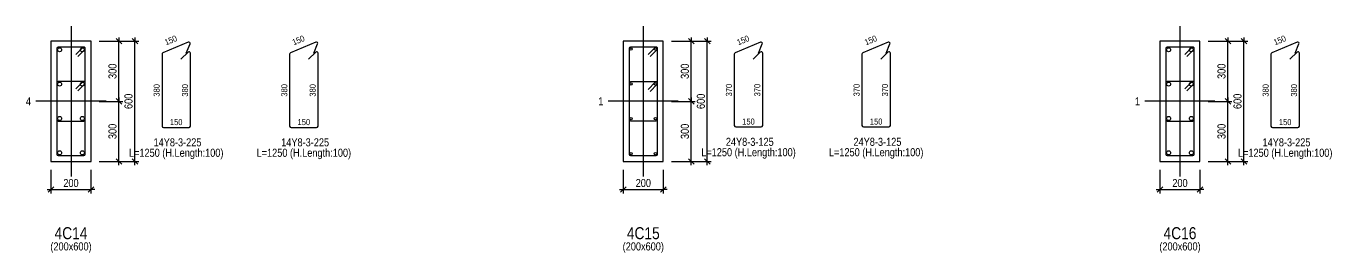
# Model space of a CAD drawing. Extents: x 0 to 206258, y -403073 to 0.
# Drawn here: x 14106 to 30428, y -155774 to -152946 of the extents above; entities that cross this region are included whole.
import ezdxf
from ezdxf.enums import TextEntityAlignment as Align
from ezdxf.lldxf.tags import DXFTag

# ---------------------------------------------------------------- set-up
doc = ezdxf.new("R2010")
doc.units = 0
doc.header["$LTSCALE"] = 1000
for name, color, linetype in [('Axis Line(Dir 1)', 8, 'CENTER2'), ('Axis Line(Dir 2)', 150, 'CENTER2'), ('Column Line(D)', 1, 'Continuous'), ('Dimension Line', 5, 'Continuous'), ('Dimension Text', 5, 'Continuous'), ('Link Line', 3, 'Continuous'), ('Rebar Length Text', 8, 'Continuous'), ('Rebar Line', 7, 'Continuous')]:
    doc.layers.add(name, color=color, linetype=linetype)
for name, color, linetype, true_color in [('Column Label(D)', 12, 'Continuous', 0xbd0000), ('Column Size Label (D)', 94, 'Continuous', 0x008100), ('Link Label', 94, 'Continuous', 0x008100), ('Link Length Text', 94, 'Continuous', 0x008100)]:
    doc.layers.add(name, color=color, linetype=linetype, true_color=true_color)
doc.styles.add('Column Label(D)', font='ARIALN.TTF', dxfattribs={"height": 150})
doc.styles.add('Column Size Label (D)', font='ARIALN.TTF', dxfattribs={"height": 100})
doc.styles.add('Dimension Text', font='ARIALN.TTF', dxfattribs={"height": 100})
doc.styles.add('Link Label', font='ARIALN.TTF', dxfattribs={"height": 100})
doc.styles.add('Link Length Text', font='ARIALN.TTF', dxfattribs={"height": 100})
doc.styles.add('Rebar Length Text', font='ARIALN.TTF', dxfattribs={"height": 75})
tags = doc.linetypes.add('CENTER2', pattern=[1.125, 0.75, -0.125, 0.125, -0.125]).pattern_tags.tags
tags[10:11] = [DXFTag(74, 4), DXFTag(75, 0), DXFTag(340, '0'), DXFTag(46, 0.0), DXFTag(50, 0.0), DXFTag(44, 0.0), DXFTag(45, 0.0)]
tags[8:9] = [DXFTag(74, 4), DXFTag(75, 0), DXFTag(340, '0'), DXFTag(46, 0.0), DXFTag(50, 0.0), DXFTag(44, 0.0), DXFTag(45, 0.0)]
tags[6:7] = [DXFTag(74, 4), DXFTag(75, 0), DXFTag(340, '0'), DXFTag(46, 0.0), DXFTag(50, 0.0), DXFTag(44, 0.0), DXFTag(45, 0.0)]
tags[4:5] = [DXFTag(74, 4), DXFTag(75, 0), DXFTag(340, '0'), DXFTag(46, 0.0), DXFTag(50, 0.0), DXFTag(44, 0.0), DXFTag(45, 0.0)]
doc.dimstyles.new('COLUMNELV', dxfattribs={"dimtxt": 100, "dimasz": 30, "dimexe": 48.3, "dimexo": 103.5, "dimgap": 30, "dimtad": 1, "dimtoh": 1, "dimdec": 1, "dimlfac": 0.4, "dimdsep": 46, "dimtxsty": 'Dimension Text', "dimblk": 'PCDIM_TICK', "dimcen": 0.09, "dimclrd": 5, "dimclre": 5, "dimclrt": 5, "dimadec": 1, "dimazin": 0, "dimtp": 1, "dimtm": 1, "dimtfac": 1, "dimtdec": 4, "dimtofl": 0, "dimtmove": 0, "dimatfit": 3, "dimfxl": 1, "dimtolj": 1, "dimtzin": 0, "dimarcsym": 0})

# ---------------------------------------------------------------- blocks, each defined once
blk = doc.blocks.new('PCDIM_TICK')
at = {"layer": 'Dimension Line', "color": 0, "transparency": 33554687}
for p, q in [((1.15, 1.15), (-1.15, -1.15)), ((1.61, 0), (0, 0))]:
    blk.add_line(p, q, dxfattribs=at)
blk = doc.blocks.new('*U2427')
at = {"layer": 'Dimension Line', "color": 5, "true_color": 0x0000ff, "transparency": 16777216}
for p, q in [((14417, -154737), (14417, -155032)), ((14917, -154737), (14917, -155032)), ((14417, -154984), (14917, -154984))]:
    blk.add_line(p, q, dxfattribs=at)
at = {"layer": 'Dimension Line', "color": 5, "true_color": 0x0000ff, "transparency": 16777216, "xscale": 30, "yscale": 30, "rotation": 180.0000000000004}
blk.add_blockref('PCDIM_TICK', (14417, -154984), dxfattribs=at)
at = {"layer": 'Dimension Line', "color": 5, "true_color": 0x0000ff, "transparency": 16777216, "xscale": 30, "yscale": 30}
blk.add_blockref('PCDIM_TICK', (14917, -154984), dxfattribs=at)
at = {"layer": 'Dimension Line', "color": 5, "true_color": 0x0000ff, "transparency": 16777216, "insert": (14667, -154954), "char_height": 100, "width": 182.77, "attachment_point": 8, "style": 'Dimension Text'}
blk.add_mtext('200', dxfattribs=at)
blk = doc.blocks.new('*U2428')
at = {"layer": 'Dimension Line', "color": 5, "true_color": 0x0000ff, "transparency": 16777216}
for p, q in [((15021, -153884), (15316, -153884)), ((15267, -154634), (15267, -153884)), ((15021, -154634), (15316, -154634))]:
    blk.add_line(p, q, dxfattribs=at)
at = {"layer": 'Dimension Line', "color": 5, "true_color": 0x0000ff, "transparency": 16777216, "xscale": 30, "yscale": 30}
for p, rotation in [((15267, -153884), 89.99999999999447), ((15267, -154634), 269.9999999999834)]:
    blk.add_blockref('PCDIM_TICK', p, dxfattribs=dict(at, rotation=rotation))
at = {"layer": 'Dimension Line', "color": 5, "true_color": 0x0000ff, "transparency": 16777216, "insert": (15237, -154259), "char_height": 100, "width": 181.5, "attachment_point": 8, "rotation": 90, "style": 'Dimension Text'}
blk.add_mtext('300', dxfattribs=at)
blk = doc.blocks.new('*U2429')
at = {"layer": 'Dimension Line', "color": 5, "true_color": 0x0000ff, "transparency": 16777216}
for p, q in [((15021, -153134), (15316, -153134)), ((15267, -153884), (15267, -153134)), ((15021, -153884), (15316, -153884))]:
    blk.add_line(p, q, dxfattribs=at)
at = {"layer": 'Dimension Line', "color": 5, "true_color": 0x0000ff, "transparency": 16777216, "xscale": 30, "yscale": 30}
for p, rotation in [((15267, -153134), 89.99999999999447), ((15267, -153884), 269.9999999999834)]:
    blk.add_blockref('PCDIM_TICK', p, dxfattribs=dict(at, rotation=rotation))
at = {"layer": 'Dimension Line', "color": 5, "true_color": 0x0000ff, "transparency": 16777216, "insert": (15237, -153509), "char_height": 100, "width": 181.5, "attachment_point": 8, "rotation": 90, "style": 'Dimension Text'}
blk.add_mtext('300', dxfattribs=at)
blk = doc.blocks.new('*U2430')
at = {"layer": 'Dimension Line', "color": 5, "true_color": 0x0000ff, "transparency": 16777216}
for p, q in [((15021, -153134), (15516, -153134)), ((15467, -154634), (15467, -153134)), ((15021, -154634), (15516, -154634))]:
    blk.add_line(p, q, dxfattribs=at)
at = {"layer": 'Dimension Line', "color": 5, "true_color": 0x0000ff, "transparency": 16777216, "xscale": 30, "yscale": 30}
for p, rotation in [((15467, -153134), 89.99999999999447), ((15467, -154634), 269.9999999999834)]:
    blk.add_blockref('PCDIM_TICK', p, dxfattribs=dict(at, rotation=rotation))
at = {"layer": 'Dimension Line', "color": 5, "true_color": 0x0000ff, "transparency": 16777216, "insert": (15437, -153884), "char_height": 100, "width": 181.97, "attachment_point": 8, "rotation": 90, "style": 'Dimension Text'}
blk.add_mtext('600', dxfattribs=at)
blk = doc.blocks.new('*U2434')
at = {"layer": 'Dimension Line', "color": 5, "true_color": 0x0000ff, "transparency": 16777216}
for p, q in [((21571, -154737), (21571, -155032)), ((22071, -154737), (22071, -155032)), ((21571, -154984), (22071, -154984))]:
    blk.add_line(p, q, dxfattribs=at)
at = {"layer": 'Dimension Line', "color": 5, "true_color": 0x0000ff, "transparency": 16777216, "xscale": 30, "yscale": 30, "rotation": 180.0000000000004}
blk.add_blockref('PCDIM_TICK', (21571, -154984), dxfattribs=at)
at = {"layer": 'Dimension Line', "color": 5, "true_color": 0x0000ff, "transparency": 16777216, "xscale": 30, "yscale": 30}
blk.add_blockref('PCDIM_TICK', (22071, -154984), dxfattribs=at)
at = {"layer": 'Dimension Line', "color": 5, "true_color": 0x0000ff, "transparency": 16777216, "insert": (21821, -154954), "char_height": 100, "width": 182.77, "attachment_point": 8, "style": 'Dimension Text'}
blk.add_mtext('200', dxfattribs=at)
blk = doc.blocks.new('*U2435')
at = {"layer": 'Dimension Line', "color": 5, "true_color": 0x0000ff, "transparency": 16777216}
for p, q in [((22174, -153884), (22469, -153884)), ((22421, -154634), (22421, -153884)), ((22174, -154634), (22469, -154634))]:
    blk.add_line(p, q, dxfattribs=at)
at = {"layer": 'Dimension Line', "color": 5, "true_color": 0x0000ff, "transparency": 16777216, "xscale": 30, "yscale": 30}
for p, rotation in [((22421, -153884), 89.99999999999447), ((22421, -154634), 269.9999999999834)]:
    blk.add_blockref('PCDIM_TICK', p, dxfattribs=dict(at, rotation=rotation))
at = {"layer": 'Dimension Line', "color": 5, "true_color": 0x0000ff, "transparency": 16777216, "insert": (22391, -154259), "char_height": 100, "width": 181.5, "attachment_point": 8, "rotation": 90, "style": 'Dimension Text'}
blk.add_mtext('300', dxfattribs=at)
blk = doc.blocks.new('*U2436')
at = {"layer": 'Dimension Line', "color": 5, "true_color": 0x0000ff, "transparency": 16777216}
for p, q in [((22174, -153134), (22469, -153134)), ((22421, -153884), (22421, -153134)), ((22174, -153884), (22469, -153884))]:
    blk.add_line(p, q, dxfattribs=at)
at = {"layer": 'Dimension Line', "color": 5, "true_color": 0x0000ff, "transparency": 16777216, "xscale": 30, "yscale": 30}
for p, rotation in [((22421, -153134), 89.99999999999447), ((22421, -153884), 269.9999999999834)]:
    blk.add_blockref('PCDIM_TICK', p, dxfattribs=dict(at, rotation=rotation))
at = {"layer": 'Dimension Line', "color": 5, "true_color": 0x0000ff, "transparency": 16777216, "insert": (22391, -153509), "char_height": 100, "width": 181.5, "attachment_point": 8, "rotation": 90, "style": 'Dimension Text'}
blk.add_mtext('300', dxfattribs=at)
blk = doc.blocks.new('*U2437')
at = {"layer": 'Dimension Line', "color": 5, "true_color": 0x0000ff, "transparency": 16777216}
for p, q in [((22174, -153134), (22669, -153134)), ((22621, -154634), (22621, -153134)), ((22174, -154634), (22669, -154634))]:
    blk.add_line(p, q, dxfattribs=at)
at = {"layer": 'Dimension Line', "color": 5, "true_color": 0x0000ff, "transparency": 16777216, "xscale": 30, "yscale": 30}
for p, rotation in [((22621, -153134), 89.99999999999447), ((22621, -154634), 269.9999999999834)]:
    blk.add_blockref('PCDIM_TICK', p, dxfattribs=dict(at, rotation=rotation))
at = {"layer": 'Dimension Line', "color": 5, "true_color": 0x0000ff, "transparency": 16777216, "insert": (22591, -153884), "char_height": 100, "width": 181.97, "attachment_point": 8, "rotation": 90, "style": 'Dimension Text'}
blk.add_mtext('600', dxfattribs=at)
blk = doc.blocks.new('*U2441')
at = {"layer": 'Dimension Line', "color": 5, "true_color": 0x0000ff, "transparency": 16777216}
for p, q in [((28279, -154737), (28279, -155032)), ((28779, -154737), (28779, -155032)), ((28279, -154984), (28779, -154984))]:
    blk.add_line(p, q, dxfattribs=at)
at = {"layer": 'Dimension Line', "color": 5, "true_color": 0x0000ff, "transparency": 16777216, "xscale": 30, "yscale": 30, "rotation": 180.0000000000004}
blk.add_blockref('PCDIM_TICK', (28279, -154984), dxfattribs=at)
at = {"layer": 'Dimension Line', "color": 5, "true_color": 0x0000ff, "transparency": 16777216, "xscale": 30, "yscale": 30}
blk.add_blockref('PCDIM_TICK', (28779, -154984), dxfattribs=at)
at = {"layer": 'Dimension Line', "color": 5, "true_color": 0x0000ff, "transparency": 16777216, "insert": (28529, -154954), "char_height": 100, "width": 182.77, "attachment_point": 8, "style": 'Dimension Text'}
blk.add_mtext('200', dxfattribs=at)
blk = doc.blocks.new('*U2442')
at = {"layer": 'Dimension Line', "color": 5, "true_color": 0x0000ff, "transparency": 16777216}
for p, q in [((28883, -153884), (29177, -153884)), ((29129, -154634), (29129, -153884)), ((28883, -154634), (29177, -154634))]:
    blk.add_line(p, q, dxfattribs=at)
at = {"layer": 'Dimension Line', "color": 5, "true_color": 0x0000ff, "transparency": 16777216, "xscale": 30, "yscale": 30}
for p, rotation in [((29129, -153884), 89.99999999999447), ((29129, -154634), 269.9999999999834)]:
    blk.add_blockref('PCDIM_TICK', p, dxfattribs=dict(at, rotation=rotation))
at = {"layer": 'Dimension Line', "color": 5, "true_color": 0x0000ff, "transparency": 16777216, "insert": (29099, -154259), "char_height": 100, "width": 181.5, "attachment_point": 8, "rotation": 90, "style": 'Dimension Text'}
blk.add_mtext('300', dxfattribs=at)
blk = doc.blocks.new('*U2443')
at = {"layer": 'Dimension Line', "color": 5, "true_color": 0x0000ff, "transparency": 16777216}
for p, q in [((28883, -153134), (29177, -153134)), ((29129, -153884), (29129, -153134)), ((28883, -153884), (29177, -153884))]:
    blk.add_line(p, q, dxfattribs=at)
at = {"layer": 'Dimension Line', "color": 5, "true_color": 0x0000ff, "transparency": 16777216, "xscale": 30, "yscale": 30}
for p, rotation in [((29129, -153134), 89.99999999999447), ((29129, -153884), 269.9999999999834)]:
    blk.add_blockref('PCDIM_TICK', p, dxfattribs=dict(at, rotation=rotation))
at = {"layer": 'Dimension Line', "color": 5, "true_color": 0x0000ff, "transparency": 16777216, "insert": (29099, -153509), "char_height": 100, "width": 181.5, "attachment_point": 8, "rotation": 90, "style": 'Dimension Text'}
blk.add_mtext('300', dxfattribs=at)
blk = doc.blocks.new('*U2444')
at = {"layer": 'Dimension Line', "color": 5, "true_color": 0x0000ff, "transparency": 16777216}
for p, q in [((28883, -153134), (29377, -153134)), ((29329, -154634), (29329, -153134)), ((28883, -154634), (29377, -154634))]:
    blk.add_line(p, q, dxfattribs=at)
at = {"layer": 'Dimension Line', "color": 5, "true_color": 0x0000ff, "transparency": 16777216, "xscale": 30, "yscale": 30}
for p, rotation in [((29329, -153134), 89.99999999999447), ((29329, -154634), 269.9999999999834)]:
    blk.add_blockref('PCDIM_TICK', p, dxfattribs=dict(at, rotation=rotation))
at = {"layer": 'Dimension Line', "color": 5, "true_color": 0x0000ff, "transparency": 16777216, "insert": (29299, -153884), "char_height": 100, "width": 181.97, "attachment_point": 8, "rotation": 90, "style": 'Dimension Text'}
blk.add_mtext('600', dxfattribs=at)

msp = doc.modelspace()

# ---------------------------------------------------------------- linework, layer by layer
at = {"layer": 'Axis Line(Dir 1)', "transparency": 33554687}
for points in [[(15104.79, -153883.768), (14229.79, -153883.768)], [(22258.175, -153883.768), (21383.175, -153883.768)], [(28966.56, -153883.768), (28091.56, -153883.768)]]:
    msp.add_lwpolyline(points, dxfattribs=at)
at = {"layer": 'Axis Line(Dir 2)', "transparency": 33554687}
for points in [[(14667.29, -152946.268), (14667.29, -154821.268)], [(21820.675, -152946.268), (21820.675, -154821.268)], [(28529.06, -152946.268), (28529.06, -154821.268)]]:
    msp.add_lwpolyline(points, dxfattribs=at)
at = {"layer": 'Column Line(D)', "transparency": 33554687}
for points in [[(14417.29, -154633.768), (14917.29, -154633.768), (14917.29, -153133.768), (14417.29, -153133.768)], [(21570.675, -154633.768), (22070.675, -154633.768), (22070.675, -153133.768), (21570.675, -153133.768)], [(28279.06, -154633.768), (28779.06, -154633.768), (28779.06, -153133.768), (28279.06, -153133.768)]]:
    msp.add_lwpolyline(points, close=True, dxfattribs=at)
at = {"layer": 'Link Line', "transparency": 33554687}
for points in [[(14751.276, -153324.531), (14839.665, -153236.143, 0.668178638), (14827.29, -153206.268), (14507.29, -153206.268, 0.414213562), (14489.79, -153223.768), (14489.79, -154115.435, 0.414213562), (14507.29, -154132.935), (14827.29, -154132.935, 0.414213562), (14844.79, -154115.435), (14844.79, -153223.768, 0.668178638), (14814.916, -153211.394), (14726.528, -153299.782)], [(16107.807, -153284.119), (16154.824, -153168.299, 0.668178638), (16131.797, -153145.596), (15815.479, -153279.252, 0.301414294), (15804.79, -153295.372), (15804.79, -154192.935, 0.414213562), (15822.29, -154210.435), (16142.29, -154210.435, 0.414213562), (16159.79, -154192.935), (16159.79, -153283.768, 0.668178638), (16129.916, -153271.394), (16041.528, -153359.782)], [(17703.397, -153284.12), (17750.413, -153168.299, 0.668178638), (17727.387, -153145.597), (17411.069, -153279.252, 0.301414294), (17400.38, -153295.372), (17400.38, -154192.935, 0.414213562), (17417.88, -154210.435), (17737.88, -154210.435, 0.414213562), (17755.38, -154192.935), (17755.38, -153283.769, 0.668178638), (17725.506, -153271.394), (17637.118, -153359.783)], [(21904.661, -153324.531), (21993.05, -153236.143, 0.668178638), (21980.675, -153206.268), (21660.675, -153206.268, 0.414213562), (21643.175, -153223.768), (21643.175, -154108.768, 0.414213562), (21660.675, -154126.268), (21980.675, -154126.268, 0.414213562), (21998.175, -154108.768), (21998.175, -153223.768, 0.668178638), (21968.301, -153211.394), (21879.912, -153299.782)], [(23261.192, -153284.119), (23308.208, -153168.299, 0.668178638), (23285.182, -153145.596), (22968.864, -153279.252, 0.301414294), (22958.175, -153295.372), (22958.175, -154186.268, 0.414213562), (22975.675, -154203.768), (23295.675, -154203.768, 0.414213562), (23313.175, -154186.268), (23313.175, -153283.768, 0.668178638), (23283.301, -153271.394), (23194.912, -153359.782)], [(24856.782, -153284.119), (24903.798, -153168.299, 0.668178638), (24880.772, -153145.596), (24564.454, -153279.252, 0.301414294), (24553.765, -153295.372), (24553.765, -154186.268, 0.414213562), (24571.265, -154203.768), (24891.265, -154203.768, 0.414213562), (24908.765, -154186.268), (24908.765, -153283.768, 0.668178638), (24878.891, -153271.394), (24790.502, -153359.782)], [(28613.046, -153324.531), (28701.434, -153236.143, 0.668178638), (28689.06, -153206.268), (28369.06, -153206.268, 0.414213562), (28351.56, -153223.768), (28351.56, -154115.435, 0.414213562), (28369.06, -154132.935), (28689.06, -154132.935, 0.414213562), (28706.56, -154115.435), (28706.56, -153223.768, 0.668178638), (28676.686, -153211.394), (28588.297, -153299.782)], [(29969.577, -153284.119), (30016.593, -153168.299, 0.668178638), (29993.567, -153145.596), (29677.249, -153279.252, 0.301414294), (29666.56, -153295.372), (29666.56, -154192.935, 0.414213562), (29684.06, -154210.435), (30004.06, -154210.435, 0.414213562), (30021.56, -154192.935), (30021.56, -153283.768, 0.668178638), (29991.686, -153271.394), (29903.297, -153359.782)], [(14751.276, -153752.864), (14839.665, -153664.476, 0.668178638), (14827.29, -153634.602), (14507.29, -153634.602, 0.414213562), (14489.79, -153652.102), (14489.79, -154543.768, 0.414213562), (14507.29, -154561.268), (14827.29, -154561.268, 0.414213562), (14844.79, -154543.768), (14844.79, -153652.102, 0.668178638), (14814.916, -153639.727), (14726.528, -153728.116)], [(21904.661, -153759.531), (21993.05, -153671.143, 0.668178638), (21980.675, -153641.268), (21660.675, -153641.268, 0.414213562), (21643.175, -153658.768), (21643.175, -154543.768, 0.414213562), (21660.675, -154561.268), (21980.675, -154561.268, 0.414213562), (21998.175, -154543.768), (21998.175, -153658.768, 0.668178638), (21968.301, -153646.394), (21879.912, -153734.782)], [(28613.046, -153752.864), (28701.434, -153664.476, 0.668178638), (28689.06, -153634.602), (28369.06, -153634.602, 0.414213562), (28351.56, -153652.102), (28351.56, -154543.768, 0.414213562), (28369.06, -154561.268), (28689.06, -154561.268, 0.414213562), (28706.56, -154543.768), (28706.56, -153652.102, 0.668178638), (28676.686, -153639.727), (28588.297, -153728.116)]]:
    msp.add_lwpolyline(points, format="xyb", dxfattribs=at)
at = {"layer": 'Rebar Line', "transparency": 33554687}
for centre, radius in [((14524.79, -153241.268), 25), ((14809.79, -153241.268), 25), ((21668.175, -153231.268), 15), ((21973.175, -153231.268), 15), ((28386.56, -153241.268), 25), ((28671.56, -153241.268), 25), ((14524.79, -153669.602), 25), ((14809.79, -153669.602), 25), ((21668.175, -153666.268), 15), ((21973.175, -153666.268), 15), ((28386.56, -153669.602), 25), ((28671.56, -153669.602), 25), ((14524.79, -154097.935), 25), ((14809.79, -154097.935), 25), ((28386.56, -154097.935), 25), ((28671.56, -154097.935), 25), ((21668.175, -154101.268), 15), ((21973.175, -154101.268), 15), ((14524.79, -154526.268), 25), ((14809.79, -154526.268), 25), ((21668.175, -154536.268), 15), ((21973.175, -154536.268), 15), ((28386.56, -154526.268), 25), ((28671.56, -154526.268), 25)]:
    msp.add_circle(centre, radius, dxfattribs=at)

# ---------------------------------------------------------------- texts
at = {"layer": 'Column Label(D)', "transparency": 33554687, "style": 'Column Label(D)'}
for s, p in [('4C14', (14667.29, -155453.768)), ('4C15', (21820.675, -155453.768)), ('4C16', (28529.06, -155453.768))]:
    msp.add_text(s, height=150, dxfattribs=at).set_placement(p, align=Align.TOP_CENTER)
at = {"layer": 'Column Size Label (D)', "transparency": 33554687, "style": 'Column Size Label (D)'}
for p in [(14667.29, -155643.768), (21820.675, -155643.768), (28529.06, -155643.768)]:
    msp.add_text('(200x600)', height=100, dxfattribs=at).set_placement(p, align=Align.TOP_CENTER)
at = {"layer": 'Dimension Text', "transparency": 33554687, "style": 'Dimension Text'}
for s, p in [('4', (14167.29, -153883.768)), ('1', (21320.675, -153883.768)), ('1', (28029.06, -153883.768))]:
    msp.add_text(s, height=100, dxfattribs=at).set_placement(p, align=Align.MIDDLE_RIGHT)
at = {"layer": 'Link Label', "transparency": 33554687, "style": 'Link Label'}
for s, p in [(' 14Y8-3-225', (15982.29, -154445.435)), (' 14Y8-3-225', (17577.88, -154445.435)), (' 24Y8-3-125', (23135.675, -154438.768)), (' 24Y8-3-125', (24731.265, -154438.768)), (' 14Y8-3-225', (29844.06, -154445.435))]:
    msp.add_text(s, height=100, dxfattribs=at).set_placement(p, align=Align.CENTER)
at = {"layer": 'Link Length Text', "transparency": 33554687, "style": 'Link Length Text'}
for p in [(15982.29, -154575.435), (17577.88, -154575.435), (23135.675, -154568.768), (24731.265, -154568.768), (29844.06, -154575.435)]:
    msp.add_text('L=1250 (H.Length:100)', height=100, dxfattribs=at).set_placement(p, align=Align.CENTER)
at = {"layer": 'Rebar Length Text', "transparency": 33554687, "style": 'Rebar Length Text'}
for s, rotation, p in [('150', 22.9057699, (15928.512, -153156.492)), ('150', 22.9057699, (17524.101, -153156.492)), ('150', 22.9057699, (23081.896, -153156.492)), ('150', 22.9057699, (24677.486, -153156.492)), ('150', 22.9057699, (29790.281, -153156.492)), ('380', 90, (15774.79, -153747.102)), ('380', 90, (16129.79, -153747.102)), ('380', 90, (17370.38, -153747.102)), ('380', 90, (17725.38, -153747.102)), ('370', 90, (22928.175, -153743.768)), ('370', 90, (23283.175, -153743.768)), ('370', 90, (24523.765, -153743.768)), ('370', 90, (24878.765, -153743.768)), ('380', 90, (29636.56, -153747.102)), ('380', 90, (29991.56, -153747.102))]:
    msp.add_text(s, height=75, rotation=rotation, dxfattribs=at).set_placement(p, align=Align.CENTER)
for p in [(15982.29, -154180.435), (17577.88, -154180.435), (23135.675, -154173.768), (24731.265, -154173.768), (29844.06, -154180.435)]:
    msp.add_text('150', height=75, dxfattribs=at).set_placement(p, align=Align.CENTER)

# ---------------------------------------------------------------- dimensions: what is measured, and where the dimension line sits
at = {"layer": 'Dimension Line', "transparency": 33554687}
for p1, p2, distance, picture, middle in [((14917.29, -153883.768), (14917.29, -153133.768), -350, '*U2429', (15267.29, -153508.768)), ((14917.29, -154633.768), (14917.29, -153133.768), -550, '*U2430', (15467.29, -153883.768)), ((22070.675, -153883.768), (22070.675, -153133.768), -350, '*U2436', (22420.675, -153508.768)), ((22070.675, -154633.768), (22070.675, -153133.768), -550, '*U2437', (22620.675, -153883.768)), ((28779.06, -153883.768), (28779.06, -153133.768), -350, '*U2443', (29129.06, -153508.768)), ((28779.06, -154633.768), (28779.06, -153133.768), -550, '*U2444', (29329.06, -153883.768)), ((14917.29, -154633.768), (14917.29, -153883.768), -350, '*U2428', (15267.29, -154258.768)), ((22070.675, -154633.768), (22070.675, -153883.768), -350, '*U2435', (22420.675, -154258.768)), ((28779.06, -154633.768), (28779.06, -153883.768), -350, '*U2442', (29129.06, -154258.768)), ((14417.29, -154633.768), (14917.29, -154633.768), -350, '*U2427', (14667.29, -154983.768)), ((21570.675, -154633.768), (22070.675, -154633.768), -350, '*U2434', (21820.675, -154983.768)), ((28279.06, -154633.768), (28779.06, -154633.768), -350, '*U2441', (28529.06, -154983.768))]:
    dim = msp.add_aligned_dim(p1=p1, p2=p2, distance=distance, dimstyle='COLUMNELV', override={"dimscale": 1, "dimtxt": 100, "dimasz": 30, "dimexe": 48.3, "dimexo": 103.5, "dimgap": 30, "dimtad": 1, "dimtih": 0, "dimdec": 1, "dimlfac": 0.4, "dimzin": 8, "dimlunit": 2, "dimpost": '', "dimtxsty": 'Dimension Text', "dimblk": 'PCDIM_TICK', "dimse1": 0, "dimse2": 0, "dimsd2": 0, "dimclrd": 5, "dimclre": 5, "dimclrt": 5, "dimaunit": 0, "dimadec": 1, "dimazin": 0, "dimtol": 0, "dimtp": 1, "dimtm": 1, "dimtmove": 0}, dxfattribs=at)
    dim.commit()
    dim.dimension.update_dxf_attribs({"geometry": picture, "text_midpoint": middle})

doc.saveas('drawing.dxf')
